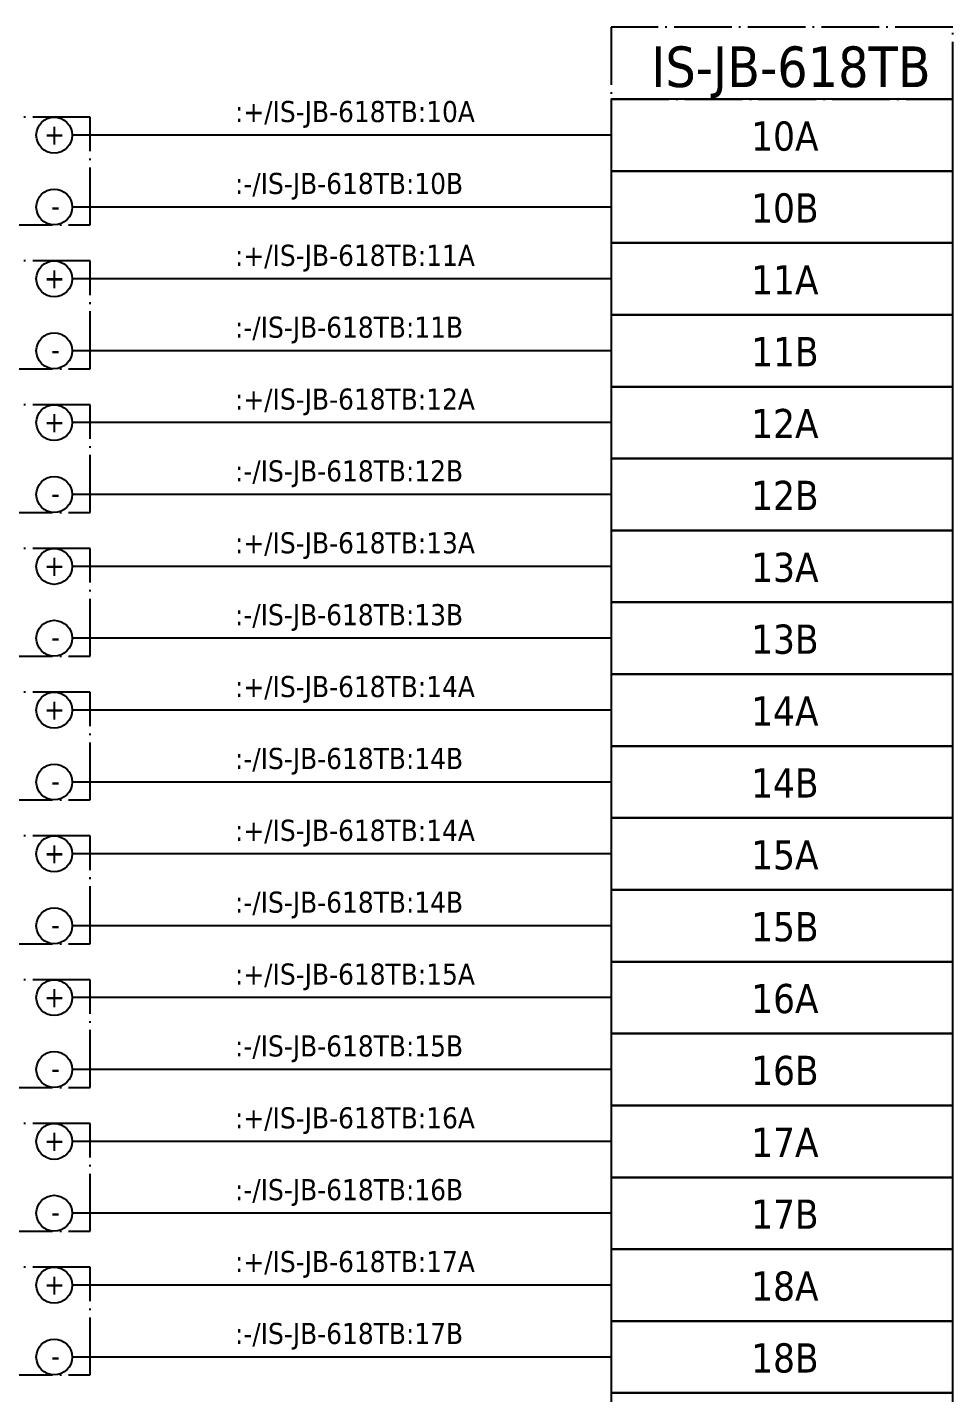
# Model space of a CAD drawing. Header units: millimetres. Extents: x 0 to 1792788, y -13 to 262234.
# Drawn here: x 35.5 to 87, y 81 to 157 of the extents above; entities that cross this region are included whole.
import ezdxf
from ezdxf.enums import TextEntityAlignment as Align

# ---------------------------------------------------------------- set-up
doc = ezdxf.new("R2010")
doc.units = ezdxf.units.MM
doc.linetypes.add('EPL_DASHDOT', pattern=[1, 0.8, -0.1, 0, -0.1])
for name, color, linetype, lineweight in [('EPLAN108', 5, 'Continuous', 35), ('EPLAN300', 5, 'Continuous', 25), ('EPLAN302', 5, 'Continuous', 25), ('EPLAN307', 134, 'EPL_DASHDOT', 25), ('EPLAN311', 7, 'Continuous', 25), ('EPLAN400', 5, 'Continuous', 35), ('EPLAN405', 7, 'Continuous', 25), ('EPLAN421', 5, 'Continuous', 35), ('EPLAN433', 251, 'Continuous', 35), ('EPLAN500', 7, 'Continuous', 35), ('EPLAN501', 7, 'Continuous', 35), ('EPLAN502', 7, 'Continuous', 35), ('EPLAN503', 7, 'Continuous', 35), ('EPLAN504', 7, 'Continuous', 35)]:
    doc.layers.add(name, color=color, linetype=linetype, lineweight=lineweight)
doc.styles.add('Tahoma', font='')
doc.styles.get('Tahoma').set_extended_font_data('Tahoma')

# ---------------------------------------------------------------- blocks, each defined once
blk = doc.blocks.new('EPLSYM_LibrarySPECIAL_en_US_Symbol427_Variant5_Placement1_82')
at = {"layer": 'EPLAN421', "color": 5, "style": 'Tahoma'}
for tag, p in [('17_20029[1]', (-0.9525, 3.335)), ('17_20029[2]', (20.0025, 3.335))]:
    blk.add_attdef(tag, text='', height=1.1739, dxfattribs=at).set_placement(p, align=Align.BOTTOM_RIGHT)
at = {"layer": 'EPLAN433', "color": 251, "style": 'Tahoma'}
blk.add_attdef('17_20406_1', text='', height=1.6254, dxfattribs=at).set_placement((0.9525, 1.5875), align=Align.BOTTOM_RIGHT)
blk.add_attdef('17_20406', text='', height=1.6254, dxfattribs=at).set_placement((0.9525, 1.5875), align=Align.BOTTOM_LEFT)
blk = doc.blocks.new('EPLSYM_LibrarySPECIAL_en_US_Symbol427_Variant5_Placement1_83')
at = {"layer": 'EPLAN421', "color": 5, "style": 'Tahoma'}
for tag, p in [('17_20029[1]', (-0.9525, 3.335)), ('17_20029[2]', (20.0025, 3.335))]:
    blk.add_attdef(tag, text='', height=1.1739, dxfattribs=at).set_placement(p, align=Align.BOTTOM_RIGHT)
at = {"layer": 'EPLAN433', "color": 251, "style": 'Tahoma'}
blk.add_attdef('17_20406_1', text='', height=1.6254, dxfattribs=at).set_placement((0.9525, 1.5875), align=Align.BOTTOM_RIGHT)
blk.add_attdef('17_20406', text='', height=1.6254, dxfattribs=at).set_placement((0.9525, 1.5875), align=Align.BOTTOM_LEFT)
blk = doc.blocks.new('EPLSYM_LibrarySPECIAL_en_US_Symbol427_Variant5_Placement1_84')
at = {"layer": 'EPLAN421', "color": 5, "style": 'Tahoma'}
for tag, p in [('17_20029[1]', (-0.9525, 3.335)), ('17_20029[2]', (20.0025, 3.335))]:
    blk.add_attdef(tag, text='', height=1.1739, dxfattribs=at).set_placement(p, align=Align.BOTTOM_RIGHT)
at = {"layer": 'EPLAN433', "color": 251, "style": 'Tahoma'}
blk.add_attdef('17_20406_1', text='', height=1.6254, dxfattribs=at).set_placement((0.9525, 1.5875), align=Align.BOTTOM_RIGHT)
blk.add_attdef('17_20406', text='', height=1.6254, dxfattribs=at).set_placement((0.9525, 1.5875), align=Align.BOTTOM_LEFT)
blk = doc.blocks.new('EPLSYM_LibrarySPECIAL_en_US_Symbol427_Variant5_Placement1_85')
at = {"layer": 'EPLAN421', "color": 5, "style": 'Tahoma'}
for tag, p in [('17_20029[1]', (-0.9525, 3.335)), ('17_20029[2]', (20.0025, 3.335))]:
    blk.add_attdef(tag, text='', height=1.1739, dxfattribs=at).set_placement(p, align=Align.BOTTOM_RIGHT)
at = {"layer": 'EPLAN433', "color": 251, "style": 'Tahoma'}
blk.add_attdef('17_20406_1', text='', height=1.6254, dxfattribs=at).set_placement((0.9525, 1.5875), align=Align.BOTTOM_RIGHT)
blk.add_attdef('17_20406', text='', height=1.6254, dxfattribs=at).set_placement((0.9525, 1.5875), align=Align.BOTTOM_LEFT)
blk = doc.blocks.new('EPLSYM_LibrarySPECIAL_en_US_Symbol427_Variant5_Placement1_86')
at = {"layer": 'EPLAN421', "color": 5, "style": 'Tahoma'}
for tag, p in [('17_20029[1]', (-0.9525, 3.335)), ('17_20029[2]', (20.0025, 3.335))]:
    blk.add_attdef(tag, text='', height=1.1739, dxfattribs=at).set_placement(p, align=Align.BOTTOM_RIGHT)
at = {"layer": 'EPLAN433', "color": 251, "style": 'Tahoma'}
blk.add_attdef('17_20406_1', text='', height=1.6254, dxfattribs=at).set_placement((0.9525, 1.5875), align=Align.BOTTOM_RIGHT)
blk.add_attdef('17_20406', text='', height=1.6254, dxfattribs=at).set_placement((0.9525, 1.5875), align=Align.BOTTOM_LEFT)
blk = doc.blocks.new('EPLSYM_LibrarySPECIAL_en_US_Symbol427_Variant5_Placement1_87')
at = {"layer": 'EPLAN421', "color": 5, "style": 'Tahoma'}
for tag, p in [('17_20029[1]', (-0.9525, 3.335)), ('17_20029[2]', (20.0025, 3.335))]:
    blk.add_attdef(tag, text='', height=1.1739, dxfattribs=at).set_placement(p, align=Align.BOTTOM_RIGHT)
at = {"layer": 'EPLAN433', "color": 251, "style": 'Tahoma'}
blk.add_attdef('17_20406_1', text='', height=1.6254, dxfattribs=at).set_placement((0.9525, 1.5875), align=Align.BOTTOM_RIGHT)
blk.add_attdef('17_20406', text='', height=1.6254, dxfattribs=at).set_placement((0.9525, 1.5875), align=Align.BOTTOM_LEFT)
blk = doc.blocks.new('EPLSYM_LibrarySPECIAL_en_US_Symbol427_Variant5_Placement1_88')
at = {"layer": 'EPLAN421', "color": 5, "style": 'Tahoma'}
for tag, p in [('17_20029[1]', (-0.9525, 3.335)), ('17_20029[2]', (20.0025, 3.335))]:
    blk.add_attdef(tag, text='', height=1.1739, dxfattribs=at).set_placement(p, align=Align.BOTTOM_RIGHT)
at = {"layer": 'EPLAN433', "color": 251, "style": 'Tahoma'}
blk.add_attdef('17_20406_1', text='', height=1.6254, dxfattribs=at).set_placement((0.9525, 1.5875), align=Align.BOTTOM_RIGHT)
blk.add_attdef('17_20406', text='', height=1.6254, dxfattribs=at).set_placement((0.9525, 1.5875), align=Align.BOTTOM_LEFT)
blk = doc.blocks.new('EPLSYM_LibrarySPECIAL_en_US_Symbol427_Variant5_Placement1_89')
at = {"layer": 'EPLAN421', "color": 5, "style": 'Tahoma'}
for tag, p in [('17_20029[1]', (-0.9525, 3.335)), ('17_20029[2]', (20.0025, 3.335))]:
    blk.add_attdef(tag, text='', height=1.1739, dxfattribs=at).set_placement(p, align=Align.BOTTOM_RIGHT)
at = {"layer": 'EPLAN433', "color": 251, "style": 'Tahoma'}
blk.add_attdef('17_20406_1', text='', height=1.6254, dxfattribs=at).set_placement((0.9525, 1.5875), align=Align.BOTTOM_RIGHT)
blk.add_attdef('17_20406', text='', height=1.6254, dxfattribs=at).set_placement((0.9525, 1.5875), align=Align.BOTTOM_LEFT)
blk = doc.blocks.new('EPLSYM_LibrarySPECIAL_en_US_Symbol427_Variant5_Placement1_90')
at = {"layer": 'EPLAN421', "color": 5, "style": 'Tahoma'}
for tag, p in [('17_20029[1]', (-0.9525, 3.335)), ('17_20029[2]', (20.0025, 3.335))]:
    blk.add_attdef(tag, text='', height=1.1739, dxfattribs=at).set_placement(p, align=Align.BOTTOM_RIGHT)
at = {"layer": 'EPLAN433', "color": 251, "style": 'Tahoma'}
blk.add_attdef('17_20406_1', text='', height=1.6254, dxfattribs=at).set_placement((0.9525, 1.5875), align=Align.BOTTOM_RIGHT)
blk.add_attdef('17_20406', text='', height=1.6254, dxfattribs=at).set_placement((0.9525, 1.5875), align=Align.BOTTOM_LEFT)
blk = doc.blocks.new('EPLSYM_LibrarySPECIAL_en_US_Symbol427_Variant5_Placement1_91')
at = {"layer": 'EPLAN421', "color": 5, "style": 'Tahoma'}
for tag, p in [('17_20029[1]', (-0.9525, 3.335)), ('17_20029[2]', (20.0025, 3.335))]:
    blk.add_attdef(tag, text='', height=1.1739, dxfattribs=at).set_placement(p, align=Align.BOTTOM_RIGHT)
at = {"layer": 'EPLAN433', "color": 251, "style": 'Tahoma'}
blk.add_attdef('17_20406_1', text='', height=1.6254, dxfattribs=at).set_placement((0.9525, 1.5875), align=Align.BOTTOM_RIGHT)
blk.add_attdef('17_20406', text='', height=1.6254, dxfattribs=at).set_placement((0.9525, 1.5875), align=Align.BOTTOM_LEFT)
blk = doc.blocks.new('EPLSYM_LibrarySPECIAL_en_US_Symbol427_Variant5_Placement1_92')
at = {"layer": 'EPLAN421', "color": 5, "style": 'Tahoma'}
for tag, p in [('17_20029[1]', (-0.9525, 3.335)), ('17_20029[2]', (20.0025, 3.335))]:
    blk.add_attdef(tag, text='', height=1.1739, dxfattribs=at).set_placement(p, align=Align.BOTTOM_RIGHT)
at = {"layer": 'EPLAN433', "color": 251, "style": 'Tahoma'}
blk.add_attdef('17_20406_1', text='', height=1.6254, dxfattribs=at).set_placement((0.9525, 1.5875), align=Align.BOTTOM_RIGHT)
blk.add_attdef('17_20406', text='', height=1.6254, dxfattribs=at).set_placement((0.9525, 1.5875), align=Align.BOTTOM_LEFT)
blk = doc.blocks.new('EPLSYM_LibrarySPECIAL_en_US_Symbol427_Variant5_Placement1_93')
at = {"layer": 'EPLAN421', "color": 5, "style": 'Tahoma'}
for tag, p in [('17_20029[1]', (-0.9525, 3.335)), ('17_20029[2]', (20.0025, 3.335))]:
    blk.add_attdef(tag, text='', height=1.1739, dxfattribs=at).set_placement(p, align=Align.BOTTOM_RIGHT)
at = {"layer": 'EPLAN433', "color": 251, "style": 'Tahoma'}
blk.add_attdef('17_20406_1', text='', height=1.6254, dxfattribs=at).set_placement((0.9525, 1.5875), align=Align.BOTTOM_RIGHT)
blk.add_attdef('17_20406', text='', height=1.6254, dxfattribs=at).set_placement((0.9525, 1.5875), align=Align.BOTTOM_LEFT)
blk = doc.blocks.new('EPLSYM_LibrarySPECIAL_en_US_Symbol427_Variant5_Placement1_94')
at = {"layer": 'EPLAN421', "color": 5, "style": 'Tahoma'}
for tag, p in [('17_20029[1]', (-0.9525, 3.335)), ('17_20029[2]', (20.0025, 3.335))]:
    blk.add_attdef(tag, text='', height=1.1739, dxfattribs=at).set_placement(p, align=Align.BOTTOM_RIGHT)
at = {"layer": 'EPLAN433', "color": 251, "style": 'Tahoma'}
blk.add_attdef('17_20406_1', text='', height=1.6254, dxfattribs=at).set_placement((0.9525, 1.5875), align=Align.BOTTOM_RIGHT)
blk.add_attdef('17_20406', text='', height=1.6254, dxfattribs=at).set_placement((0.9525, 1.5875), align=Align.BOTTOM_LEFT)
blk = doc.blocks.new('EPLSYM_LibrarySPECIAL_en_US_Symbol427_Variant5_Placement1_95')
at = {"layer": 'EPLAN421', "color": 5, "style": 'Tahoma'}
for tag, p in [('17_20029[1]', (-0.9525, 3.335)), ('17_20029[2]', (20.0025, 3.335))]:
    blk.add_attdef(tag, text='', height=1.1739, dxfattribs=at).set_placement(p, align=Align.BOTTOM_RIGHT)
at = {"layer": 'EPLAN433', "color": 251, "style": 'Tahoma'}
blk.add_attdef('17_20406_1', text='', height=1.6254, dxfattribs=at).set_placement((0.9525, 1.5875), align=Align.BOTTOM_RIGHT)
blk.add_attdef('17_20406', text='', height=1.6254, dxfattribs=at).set_placement((0.9525, 1.5875), align=Align.BOTTOM_LEFT)
blk = doc.blocks.new('EPLSYM_LibrarySPECIAL_en_US_Symbol427_Variant5_Placement1_96')
at = {"layer": 'EPLAN421', "color": 5, "style": 'Tahoma'}
for tag, p in [('17_20029[1]', (-0.9525, 3.335)), ('17_20029[2]', (20.0025, 3.335))]:
    blk.add_attdef(tag, text='', height=1.1739, dxfattribs=at).set_placement(p, align=Align.BOTTOM_RIGHT)
at = {"layer": 'EPLAN433', "color": 251, "style": 'Tahoma'}
blk.add_attdef('17_20406_1', text='', height=1.6254, dxfattribs=at).set_placement((0.9525, 1.5875), align=Align.BOTTOM_RIGHT)
blk.add_attdef('17_20406', text='', height=1.6254, dxfattribs=at).set_placement((0.9525, 1.5875), align=Align.BOTTOM_LEFT)
blk = doc.blocks.new('EPLSYM_LibrarySPECIAL_en_US_Symbol427_Variant5_Placement1_97')
at = {"layer": 'EPLAN421', "color": 5, "style": 'Tahoma'}
for tag, p in [('17_20029[1]', (-0.9525, 3.335)), ('17_20029[2]', (20.0025, 3.335))]:
    blk.add_attdef(tag, text='', height=1.1739, dxfattribs=at).set_placement(p, align=Align.BOTTOM_RIGHT)
at = {"layer": 'EPLAN433', "color": 251, "style": 'Tahoma'}
blk.add_attdef('17_20406_1', text='', height=1.6254, dxfattribs=at).set_placement((0.9525, 1.5875), align=Align.BOTTOM_RIGHT)
blk.add_attdef('17_20406', text='', height=1.6254, dxfattribs=at).set_placement((0.9525, 1.5875), align=Align.BOTTOM_LEFT)
blk = doc.blocks.new('EPLSYM_LibrarySPECIAL_en_US_Symbol427_Variant5_Placement1_98')
at = {"layer": 'EPLAN421', "color": 5, "style": 'Tahoma'}
for tag, p in [('17_20029[1]', (-0.9525, 3.335)), ('17_20029[2]', (20.0025, 3.335))]:
    blk.add_attdef(tag, text='', height=1.1739, dxfattribs=at).set_placement(p, align=Align.BOTTOM_RIGHT)
at = {"layer": 'EPLAN433', "color": 251, "style": 'Tahoma'}
blk.add_attdef('17_20406_1', text='', height=1.6254, dxfattribs=at).set_placement((0.9525, 1.5875), align=Align.BOTTOM_RIGHT)
blk.add_attdef('17_20406', text='', height=1.6254, dxfattribs=at).set_placement((0.9525, 1.5875), align=Align.BOTTOM_LEFT)
blk = doc.blocks.new('EPLSYM_LibrarySPECIAL_en_US_Symbol427_Variant5_Placement1_99')
at = {"layer": 'EPLAN421', "color": 5, "style": 'Tahoma'}
for tag, p in [('17_20029[1]', (-0.9525, 3.335)), ('17_20029[2]', (20.0025, 3.335))]:
    blk.add_attdef(tag, text='', height=1.1739, dxfattribs=at).set_placement(p, align=Align.BOTTOM_RIGHT)
at = {"layer": 'EPLAN433', "color": 251, "style": 'Tahoma'}
blk.add_attdef('17_20406_1', text='', height=1.6254, dxfattribs=at).set_placement((0.9525, 1.5875), align=Align.BOTTOM_RIGHT)
blk.add_attdef('17_20406', text='', height=1.6254, dxfattribs=at).set_placement((0.9525, 1.5875), align=Align.BOTTOM_LEFT)
blk = doc.blocks.new('EPLSYM_LibrarySPECIAL_Symbol17_Variant3_Placement1')
at = {"layer": 'EPLAN302', "lineweight": 25, "ltscale": 4}
blk.add_line((4, 0), (1, 0), dxfattribs=at)
blk.add_circle((0, 0), 1, dxfattribs=at)
at = {"layer": 'EPLAN421', "color": 5, "style": 'Tahoma'}
blk.add_attdef('17_20039', text='', height=1.174, dxfattribs=at).set_placement((3, 1), align=Align.BOTTOM_RIGHT)
blk = doc.blocks.new('EPLSYM_LibrarySPECIAL_Symbol2_Variant0_Placement1_9')
at = {"layer": 'EPLAN307', "lineweight": 25, "ltscale": 4}
blk.add_lwpolyline([(0, -6), (34, -6), (34, 0), (0, 0)], close=True, dxfattribs=at)
at = {"layer": 'EPLAN400', "color": 5, "style": 'Tahoma'}
blk.add_attdef('88_20010', text='', height=2.2575, dxfattribs=at).set_placement((-1.5, -0.9515), align=Align.TOP_RIGHT)
at = {"layer": 'EPLAN500', "color": 7, "style": 'Tahoma'}
blk.add_attdef('88_20027', text='', height=1.6254, dxfattribs=at).set_placement((-1.5, -4.57508), align=Align.TOP_RIGHT)
at = {"layer": 'EPLAN501', "color": 7, "style": 'Tahoma'}
blk.add_attdef('88_20011', text='', height=1.6254, dxfattribs=at).set_placement((-1.5, -9.97508), align=Align.TOP_RIGHT)
at = {"layer": 'EPLAN502', "color": 7, "style": 'Tahoma'}
blk.add_attdef('88_20025', text='', height=1.6254, dxfattribs=at).set_placement((-1.5, -12.67508), align=Align.TOP_RIGHT)
at = {"layer": 'EPLAN503', "color": 7, "style": 'Tahoma'}
blk.add_attdef('88_20024', text='', height=1.6254, dxfattribs=at).set_placement((-1.5, -15.37508), align=Align.TOP_RIGHT)
at = {"layer": 'EPLAN504', "color": 7, "style": 'Tahoma'}
blk.add_attdef('88_20901[1]', text='', height=1.6254, dxfattribs=at).set_placement((-1.5, -7.27508), align=Align.TOP_RIGHT)
blk = doc.blocks.new('EPLSYM_LibrarySPECIAL_Symbol2_Variant0_Placement1_10')
at = {"layer": 'EPLAN307', "lineweight": 25, "ltscale": 4}
blk.add_lwpolyline([(0, -6), (34, -6), (34, 0), (0, 0)], close=True, dxfattribs=at)
at = {"layer": 'EPLAN400', "color": 5, "style": 'Tahoma'}
blk.add_attdef('88_20010', text='', height=2.2575, dxfattribs=at).set_placement((-1.5, -0.9515), align=Align.TOP_RIGHT)
at = {"layer": 'EPLAN500', "color": 7, "style": 'Tahoma'}
blk.add_attdef('88_20027', text='', height=1.6254, dxfattribs=at).set_placement((-1.5, -4.57508), align=Align.TOP_RIGHT)
at = {"layer": 'EPLAN501', "color": 7, "style": 'Tahoma'}
blk.add_attdef('88_20011', text='', height=1.6254, dxfattribs=at).set_placement((-1.5, -9.97508), align=Align.TOP_RIGHT)
at = {"layer": 'EPLAN502', "color": 7, "style": 'Tahoma'}
blk.add_attdef('88_20025', text='', height=1.6254, dxfattribs=at).set_placement((-1.5, -12.67508), align=Align.TOP_RIGHT)
at = {"layer": 'EPLAN503', "color": 7, "style": 'Tahoma'}
blk.add_attdef('88_20024', text='', height=1.6254, dxfattribs=at).set_placement((-1.5, -15.37508), align=Align.TOP_RIGHT)
at = {"layer": 'EPLAN504', "color": 7, "style": 'Tahoma'}
blk.add_attdef('88_20901[1]', text='', height=1.6254, dxfattribs=at).set_placement((-1.5, -7.27508), align=Align.TOP_RIGHT)
blk = doc.blocks.new('EPLSYM_LibrarySPECIAL_Symbol2_Variant0_Placement1_11')
at = {"layer": 'EPLAN307', "lineweight": 25, "ltscale": 4}
blk.add_lwpolyline([(0, -6), (34, -6), (34, 0), (0, 0)], close=True, dxfattribs=at)
at = {"layer": 'EPLAN400', "color": 5, "style": 'Tahoma'}
blk.add_attdef('88_20010', text='', height=2.2575, dxfattribs=at).set_placement((-1.5, -0.9515), align=Align.TOP_RIGHT)
at = {"layer": 'EPLAN500', "color": 7, "style": 'Tahoma'}
blk.add_attdef('88_20027', text='', height=1.6254, dxfattribs=at).set_placement((-1.5, -4.57508), align=Align.TOP_RIGHT)
at = {"layer": 'EPLAN501', "color": 7, "style": 'Tahoma'}
blk.add_attdef('88_20011', text='', height=1.6254, dxfattribs=at).set_placement((-1.5, -9.97508), align=Align.TOP_RIGHT)
at = {"layer": 'EPLAN502', "color": 7, "style": 'Tahoma'}
blk.add_attdef('88_20025', text='', height=1.6254, dxfattribs=at).set_placement((-1.5, -12.67508), align=Align.TOP_RIGHT)
at = {"layer": 'EPLAN503', "color": 7, "style": 'Tahoma'}
blk.add_attdef('88_20024', text='', height=1.6254, dxfattribs=at).set_placement((-1.5, -15.37508), align=Align.TOP_RIGHT)
at = {"layer": 'EPLAN504', "color": 7, "style": 'Tahoma'}
blk.add_attdef('88_20901[1]', text='', height=1.6254, dxfattribs=at).set_placement((-1.5, -7.27508), align=Align.TOP_RIGHT)
blk = doc.blocks.new('EPLSYM_LibrarySPECIAL_Symbol2_Variant0_Placement1_12')
at = {"layer": 'EPLAN307', "lineweight": 25, "ltscale": 4}
blk.add_lwpolyline([(0, -6), (34, -6), (34, 0), (0, 0)], close=True, dxfattribs=at)
at = {"layer": 'EPLAN400', "color": 5, "style": 'Tahoma'}
blk.add_attdef('88_20010', text='', height=2.2575, dxfattribs=at).set_placement((-1.5, -0.9515), align=Align.TOP_RIGHT)
at = {"layer": 'EPLAN500', "color": 7, "style": 'Tahoma'}
blk.add_attdef('88_20027', text='', height=1.6254, dxfattribs=at).set_placement((-1.5, -4.57508), align=Align.TOP_RIGHT)
at = {"layer": 'EPLAN501', "color": 7, "style": 'Tahoma'}
blk.add_attdef('88_20011', text='', height=1.6254, dxfattribs=at).set_placement((-1.5, -9.97508), align=Align.TOP_RIGHT)
at = {"layer": 'EPLAN502', "color": 7, "style": 'Tahoma'}
blk.add_attdef('88_20025', text='', height=1.6254, dxfattribs=at).set_placement((-1.5, -12.67508), align=Align.TOP_RIGHT)
at = {"layer": 'EPLAN503', "color": 7, "style": 'Tahoma'}
blk.add_attdef('88_20024', text='', height=1.6254, dxfattribs=at).set_placement((-1.5, -15.37508), align=Align.TOP_RIGHT)
at = {"layer": 'EPLAN504', "color": 7, "style": 'Tahoma'}
blk.add_attdef('88_20901[1]', text='', height=1.6254, dxfattribs=at).set_placement((-1.5, -7.27508), align=Align.TOP_RIGHT)
blk = doc.blocks.new('EPLSYM_LibrarySPECIAL_Symbol2_Variant0_Placement1_13')
at = {"layer": 'EPLAN307', "lineweight": 25, "ltscale": 4}
blk.add_lwpolyline([(0, -6), (34, -6), (34, 0), (0, 0)], close=True, dxfattribs=at)
at = {"layer": 'EPLAN400', "color": 5, "style": 'Tahoma'}
blk.add_attdef('88_20010', text='', height=2.2575, dxfattribs=at).set_placement((-1.5, -0.9515), align=Align.TOP_RIGHT)
at = {"layer": 'EPLAN500', "color": 7, "style": 'Tahoma'}
blk.add_attdef('88_20027', text='', height=1.6254, dxfattribs=at).set_placement((-1.5, -4.57508), align=Align.TOP_RIGHT)
at = {"layer": 'EPLAN501', "color": 7, "style": 'Tahoma'}
blk.add_attdef('88_20011', text='', height=1.6254, dxfattribs=at).set_placement((-1.5, -9.97508), align=Align.TOP_RIGHT)
at = {"layer": 'EPLAN502', "color": 7, "style": 'Tahoma'}
blk.add_attdef('88_20025', text='', height=1.6254, dxfattribs=at).set_placement((-1.5, -12.67508), align=Align.TOP_RIGHT)
at = {"layer": 'EPLAN503', "color": 7, "style": 'Tahoma'}
blk.add_attdef('88_20024', text='', height=1.6254, dxfattribs=at).set_placement((-1.5, -15.37508), align=Align.TOP_RIGHT)
at = {"layer": 'EPLAN504', "color": 7, "style": 'Tahoma'}
blk.add_attdef('88_20901[1]', text='', height=1.6254, dxfattribs=at).set_placement((-1.5, -7.27508), align=Align.TOP_RIGHT)
blk = doc.blocks.new('EPLSYM_LibrarySPECIAL_Symbol2_Variant0_Placement1_14')
at = {"layer": 'EPLAN307', "lineweight": 25, "ltscale": 4}
blk.add_lwpolyline([(0, -6), (34, -6), (34, 0), (0, 0)], close=True, dxfattribs=at)
at = {"layer": 'EPLAN400', "color": 5, "style": 'Tahoma'}
blk.add_attdef('88_20010', text='', height=2.2575, dxfattribs=at).set_placement((-1.5, -0.9515), align=Align.TOP_RIGHT)
at = {"layer": 'EPLAN500', "color": 7, "style": 'Tahoma'}
blk.add_attdef('88_20027', text='', height=1.6254, dxfattribs=at).set_placement((-1.5, -4.57508), align=Align.TOP_RIGHT)
at = {"layer": 'EPLAN501', "color": 7, "style": 'Tahoma'}
blk.add_attdef('88_20011', text='', height=1.6254, dxfattribs=at).set_placement((-1.5, -9.97508), align=Align.TOP_RIGHT)
at = {"layer": 'EPLAN502', "color": 7, "style": 'Tahoma'}
blk.add_attdef('88_20025', text='', height=1.6254, dxfattribs=at).set_placement((-1.5, -12.67508), align=Align.TOP_RIGHT)
at = {"layer": 'EPLAN503', "color": 7, "style": 'Tahoma'}
blk.add_attdef('88_20024', text='', height=1.6254, dxfattribs=at).set_placement((-1.5, -15.37508), align=Align.TOP_RIGHT)
at = {"layer": 'EPLAN504', "color": 7, "style": 'Tahoma'}
blk.add_attdef('88_20901[1]', text='', height=1.6254, dxfattribs=at).set_placement((-1.5, -7.27508), align=Align.TOP_RIGHT)
blk = doc.blocks.new('EPLSYM_LibrarySPECIAL_Symbol2_Variant0_Placement1_15')
at = {"layer": 'EPLAN307', "lineweight": 25, "ltscale": 4}
blk.add_lwpolyline([(0, -6), (34, -6), (34, 0), (0, 0)], close=True, dxfattribs=at)
at = {"layer": 'EPLAN400', "color": 5, "style": 'Tahoma'}
blk.add_attdef('88_20010', text='', height=2.2575, dxfattribs=at).set_placement((-1.5, -0.9515), align=Align.TOP_RIGHT)
at = {"layer": 'EPLAN500', "color": 7, "style": 'Tahoma'}
blk.add_attdef('88_20027', text='', height=1.6254, dxfattribs=at).set_placement((-1.5, -4.57508), align=Align.TOP_RIGHT)
at = {"layer": 'EPLAN501', "color": 7, "style": 'Tahoma'}
blk.add_attdef('88_20011', text='', height=1.6254, dxfattribs=at).set_placement((-1.5, -9.97508), align=Align.TOP_RIGHT)
at = {"layer": 'EPLAN502', "color": 7, "style": 'Tahoma'}
blk.add_attdef('88_20025', text='', height=1.6254, dxfattribs=at).set_placement((-1.5, -12.67508), align=Align.TOP_RIGHT)
at = {"layer": 'EPLAN503', "color": 7, "style": 'Tahoma'}
blk.add_attdef('88_20024', text='', height=1.6254, dxfattribs=at).set_placement((-1.5, -15.37508), align=Align.TOP_RIGHT)
at = {"layer": 'EPLAN504', "color": 7, "style": 'Tahoma'}
blk.add_attdef('88_20901[1]', text='', height=1.6254, dxfattribs=at).set_placement((-1.5, -7.27508), align=Align.TOP_RIGHT)
blk = doc.blocks.new('EPLSYM_LibrarySPECIAL_Symbol2_Variant0_Placement1_16')
at = {"layer": 'EPLAN307', "lineweight": 25, "ltscale": 4}
blk.add_lwpolyline([(0, -6), (34, -6), (34, 0), (0, 0)], close=True, dxfattribs=at)
at = {"layer": 'EPLAN400', "color": 5, "style": 'Tahoma'}
blk.add_attdef('88_20010', text='', height=2.2575, dxfattribs=at).set_placement((-1.5, -0.9515), align=Align.TOP_RIGHT)
at = {"layer": 'EPLAN500', "color": 7, "style": 'Tahoma'}
blk.add_attdef('88_20027', text='', height=1.6254, dxfattribs=at).set_placement((-1.5, -4.57508), align=Align.TOP_RIGHT)
at = {"layer": 'EPLAN501', "color": 7, "style": 'Tahoma'}
blk.add_attdef('88_20011', text='', height=1.6254, dxfattribs=at).set_placement((-1.5, -9.97508), align=Align.TOP_RIGHT)
at = {"layer": 'EPLAN502', "color": 7, "style": 'Tahoma'}
blk.add_attdef('88_20025', text='', height=1.6254, dxfattribs=at).set_placement((-1.5, -12.67508), align=Align.TOP_RIGHT)
at = {"layer": 'EPLAN503', "color": 7, "style": 'Tahoma'}
blk.add_attdef('88_20024', text='', height=1.6254, dxfattribs=at).set_placement((-1.5, -15.37508), align=Align.TOP_RIGHT)
at = {"layer": 'EPLAN504', "color": 7, "style": 'Tahoma'}
blk.add_attdef('88_20901[1]', text='', height=1.6254, dxfattribs=at).set_placement((-1.5, -7.27508), align=Align.TOP_RIGHT)
blk = doc.blocks.new('EPLSYM_LibrarySPECIAL_Symbol308_Variant0_Placement0')
at = {"layer": 'EPLAN405', "color": 7, "style": 'Tahoma'}
for tag, p in [('17_31011', (1.5, 6.35)), ('17_31002', (1.5, 0.5))]:
    blk.add_attdef(tag, text='', height=1.174, dxfattribs=at).set_placement(p, align=Align.BOTTOM_LEFT)
for tag, p in [('17_31004', (1.5, 4.4)), ('17_31003', (1.5, 2.45))]:
    blk.add_attdef(tag, p, '', height=1.174, dxfattribs=at)
blk = doc.blocks.new('EPLSYM_LibrarySPECIAL_Symbol2_Variant0_Placement1_29')
at = {"layer": 'EPLAN307', "lineweight": 25, "ltscale": 4}
blk.add_lwpolyline([(0, -6), (34, -6), (34, 0), (0, 0)], close=True, dxfattribs=at)
at = {"layer": 'EPLAN400', "color": 5, "style": 'Tahoma'}
blk.add_attdef('88_20010', text='', height=2.2575, dxfattribs=at).set_placement((-1.5, -0.9515), align=Align.TOP_RIGHT)
at = {"layer": 'EPLAN500', "color": 7, "style": 'Tahoma'}
blk.add_attdef('88_20027', text='', height=1.6254, dxfattribs=at).set_placement((-1.5, -4.57508), align=Align.TOP_RIGHT)
at = {"layer": 'EPLAN501', "color": 7, "style": 'Tahoma'}
blk.add_attdef('88_20011', text='', height=1.6254, dxfattribs=at).set_placement((-1.5, -9.97508), align=Align.TOP_RIGHT)
at = {"layer": 'EPLAN502', "color": 7, "style": 'Tahoma'}
blk.add_attdef('88_20025', text='', height=1.6254, dxfattribs=at).set_placement((-1.5, -12.67508), align=Align.TOP_RIGHT)
at = {"layer": 'EPLAN503', "color": 7, "style": 'Tahoma'}
blk.add_attdef('88_20024', text='', height=1.6254, dxfattribs=at).set_placement((-1.5, -15.37508), align=Align.TOP_RIGHT)
at = {"layer": 'EPLAN504', "color": 7, "style": 'Tahoma'}
blk.add_attdef('88_20901[1]', text='', height=1.6254, dxfattribs=at).set_placement((-1.5, -7.27508), align=Align.TOP_RIGHT)

msp = doc.modelspace()

# ---------------------------------------------------------------- linework, layer by layer
at = {"layer": 'EPLAN300', "lineweight": 25, "ltscale": 4}
for points in [[(68, 149), (87, 149), (87, 153), (68, 153)], [(68, 145), (87, 145), (87, 149), (68, 149)], [(68, 141), (87, 141), (87, 145), (68, 145)], [(68, 137), (87, 137), (87, 141), (68, 141)], [(68, 133), (87, 133), (87, 137), (68, 137)], [(68, 129), (87, 129), (87, 133), (68, 133)], [(68, 125), (87, 125), (87, 129), (68, 129)], [(68, 121), (87, 121), (87, 125), (68, 125)], [(68, 117), (87, 117), (87, 121), (68, 121)], [(68, 113), (87, 113), (87, 117), (68, 117)], [(68, 109), (87, 109), (87, 113), (68, 113)], [(68, 105), (87, 105), (87, 109), (68, 109)], [(68, 101), (87, 101), (87, 105), (68, 105)], [(68, 97), (87, 97), (87, 101), (68, 101)], [(68, 93), (87, 93), (87, 97), (68, 97)], [(68, 89), (87, 89), (87, 93), (68, 93)], [(68, 85), (87, 85), (87, 89), (68, 89)], [(68, 81), (87, 81), (87, 85), (68, 85)], [(68, 77), (87, 77), (87, 81), (68, 81)]]:
    msp.add_lwpolyline(points, close=True, dxfattribs=at)
at = {"layer": 'EPLAN307', "lineweight": 25, "ltscale": 4}
msp.add_lwpolyline([(68, 153), (87, 153), (87, 157), (68, 157)], close=True, dxfattribs=at)
at = {"layer": 'EPLAN311', "ltscale": 4}
for p, q in [((68, 151), (39, 151)), ((68, 147), (39, 147)), ((68, 143), (39, 143)), ((68, 139), (39, 139)), ((68, 135), (39, 135)), ((68, 131), (39, 131)), ((68, 127), (39, 127)), ((68, 123), (39, 123)), ((68, 119), (39, 119)), ((68, 115), (39, 115)), ((68, 111), (39, 111)), ((68, 107), (39, 107)), ((68, 103), (39, 103)), ((68, 99), (39, 99)), ((68, 95), (39, 95)), ((68, 91), (39, 91)), ((68, 87), (39, 87)), ((68, 83), (39, 83))]:
    msp.add_line(p, q, dxfattribs=at)

# ---------------------------------------------------------------- block references
ref = msp.add_blockref('EPLSYM_LibrarySPECIAL_Symbol308_Variant0_Placement0', (47, 151))
ref.add_attrib('17_31011', ':+/IS-JB-618TB:10A', dxfattribs={"layer": 'EPLAN405', "color": 7, "height": 1.1739, "style": 'Tahoma'}).set_placement((47.055, 151.374), align=Align.BOTTOM_LEFT)
for name, p in [('EPLSYM_LibrarySPECIAL_Symbol2_Variant0_Placement1_9', (5, 152)), ('EPLSYM_LibrarySPECIAL_Symbol2_Variant0_Placement1_10', (5, 144)), ('EPLSYM_LibrarySPECIAL_Symbol2_Variant0_Placement1_11', (5, 136)), ('EPLSYM_LibrarySPECIAL_Symbol2_Variant0_Placement1_12', (5, 128)), ('EPLSYM_LibrarySPECIAL_Symbol2_Variant0_Placement1_29', (5, 120)), ('EPLSYM_LibrarySPECIAL_Symbol2_Variant0_Placement1_13', (5, 112)), ('EPLSYM_LibrarySPECIAL_Symbol2_Variant0_Placement1_14', (5, 104)), ('EPLSYM_LibrarySPECIAL_Symbol2_Variant0_Placement1_15', (5, 96)), ('EPLSYM_LibrarySPECIAL_Symbol2_Variant0_Placement1_16', (5, 88))]:
    msp.add_blockref(name, p)
ref = msp.add_blockref('EPLSYM_LibrarySPECIAL_Symbol17_Variant3_Placement1', (37, 151))
ref.add_attrib('17_20039', '+', dxfattribs={"layer": 'EPLAN421', "color": 5, "height": 1.174, "style": 'Tahoma'}).set_placement((37.591, 150.117), align=Align.BOTTOM_RIGHT)
ref = msp.add_blockref('EPLSYM_LibrarySPECIAL_en_US_Symbol427_Variant5_Placement1_82', (68, 151))
ref.add_attrib('17_20011', '10A', dxfattribs={"layer": 'EPLAN501', "color": 7, "height": 1.6254, "style": 'Tahoma'}).set_placement((77.661, 149.65), align=Align.BOTTOM_CENTER)
ref = msp.add_blockref('EPLSYM_LibrarySPECIAL_Symbol308_Variant0_Placement0', (47, 147))
ref.add_attrib('17_31011', ':-/IS-JB-618TB:10B', dxfattribs={"layer": 'EPLAN405', "color": 7, "height": 1.1739, "style": 'Tahoma'}).set_placement((47.055, 147.374), align=Align.BOTTOM_LEFT)
ref = msp.add_blockref('EPLSYM_LibrarySPECIAL_Symbol17_Variant3_Placement1', (37, 147))
ref.add_attrib('17_20039', '-', dxfattribs={"layer": 'EPLAN421', "color": 5, "height": 1.174, "style": 'Tahoma'}).set_placement((37.316, 146.132), align=Align.BOTTOM_RIGHT)
ref = msp.add_blockref('EPLSYM_LibrarySPECIAL_en_US_Symbol427_Variant5_Placement1_83', (68, 147))
ref.add_attrib('17_20011', '10B', dxfattribs={"layer": 'EPLAN501', "color": 7, "height": 1.6254, "style": 'Tahoma'}).set_placement((77.661, 145.65), align=Align.BOTTOM_CENTER)
ref = msp.add_blockref('EPLSYM_LibrarySPECIAL_Symbol308_Variant0_Placement0', (47, 143))
ref.add_attrib('17_31011', ':+/IS-JB-618TB:11A', dxfattribs={"layer": 'EPLAN405', "color": 7, "height": 1.1739, "style": 'Tahoma'}).set_placement((47.055, 143.374), align=Align.BOTTOM_LEFT)
ref = msp.add_blockref('EPLSYM_LibrarySPECIAL_Symbol17_Variant3_Placement1', (37, 143))
ref.add_attrib('17_20039', '+', dxfattribs={"layer": 'EPLAN421', "color": 5, "height": 1.174, "style": 'Tahoma'}).set_placement((37.591, 142.117), align=Align.BOTTOM_RIGHT)
ref = msp.add_blockref('EPLSYM_LibrarySPECIAL_en_US_Symbol427_Variant5_Placement1_84', (68, 143))
ref.add_attrib('17_20011', '11A', dxfattribs={"layer": 'EPLAN501', "color": 7, "height": 1.6254, "style": 'Tahoma'}).set_placement((77.661, 141.65), align=Align.BOTTOM_CENTER)
ref = msp.add_blockref('EPLSYM_LibrarySPECIAL_Symbol308_Variant0_Placement0', (47, 139))
ref.add_attrib('17_31011', ':-/IS-JB-618TB:11B', dxfattribs={"layer": 'EPLAN405', "color": 7, "height": 1.1739, "style": 'Tahoma'}).set_placement((47.055, 139.374), align=Align.BOTTOM_LEFT)
ref = msp.add_blockref('EPLSYM_LibrarySPECIAL_Symbol17_Variant3_Placement1', (37, 139))
ref.add_attrib('17_20039', '-', dxfattribs={"layer": 'EPLAN421', "color": 5, "height": 1.174, "style": 'Tahoma'}).set_placement((37.316, 138.132), align=Align.BOTTOM_RIGHT)
ref = msp.add_blockref('EPLSYM_LibrarySPECIAL_en_US_Symbol427_Variant5_Placement1_85', (68, 139))
ref.add_attrib('17_20011', '11B', dxfattribs={"layer": 'EPLAN501', "color": 7, "height": 1.6254, "style": 'Tahoma'}).set_placement((77.661, 137.65), align=Align.BOTTOM_CENTER)
ref = msp.add_blockref('EPLSYM_LibrarySPECIAL_Symbol308_Variant0_Placement0', (47, 135))
ref.add_attrib('17_31011', ':+/IS-JB-618TB:12A', dxfattribs={"layer": 'EPLAN405', "color": 7, "height": 1.1739, "style": 'Tahoma'}).set_placement((47.055, 135.374), align=Align.BOTTOM_LEFT)
ref = msp.add_blockref('EPLSYM_LibrarySPECIAL_Symbol17_Variant3_Placement1', (37, 135))
ref.add_attrib('17_20039', '+', dxfattribs={"layer": 'EPLAN421', "color": 5, "height": 1.174, "style": 'Tahoma'}).set_placement((37.591, 134.117), align=Align.BOTTOM_RIGHT)
ref = msp.add_blockref('EPLSYM_LibrarySPECIAL_en_US_Symbol427_Variant5_Placement1_86', (68, 135))
ref.add_attrib('17_20011', '12A', dxfattribs={"layer": 'EPLAN501', "color": 7, "height": 1.6254, "style": 'Tahoma'}).set_placement((77.661, 133.65), align=Align.BOTTOM_CENTER)
ref = msp.add_blockref('EPLSYM_LibrarySPECIAL_Symbol308_Variant0_Placement0', (47, 131))
ref.add_attrib('17_31011', ':-/IS-JB-618TB:12B', dxfattribs={"layer": 'EPLAN405', "color": 7, "height": 1.1739, "style": 'Tahoma'}).set_placement((47.055, 131.374), align=Align.BOTTOM_LEFT)
ref = msp.add_blockref('EPLSYM_LibrarySPECIAL_Symbol17_Variant3_Placement1', (37, 131))
ref.add_attrib('17_20039', '-', dxfattribs={"layer": 'EPLAN421', "color": 5, "height": 1.174, "style": 'Tahoma'}).set_placement((37.316, 130.132), align=Align.BOTTOM_RIGHT)
ref = msp.add_blockref('EPLSYM_LibrarySPECIAL_en_US_Symbol427_Variant5_Placement1_87', (68, 131))
ref.add_attrib('17_20011', '12B', dxfattribs={"layer": 'EPLAN501', "color": 7, "height": 1.6254, "style": 'Tahoma'}).set_placement((77.661, 129.65), align=Align.BOTTOM_CENTER)
ref = msp.add_blockref('EPLSYM_LibrarySPECIAL_Symbol308_Variant0_Placement0', (47, 127))
ref.add_attrib('17_31011', ':+/IS-JB-618TB:13A', dxfattribs={"layer": 'EPLAN405', "color": 7, "height": 1.1739, "style": 'Tahoma'}).set_placement((47.055, 127.374), align=Align.BOTTOM_LEFT)
ref = msp.add_blockref('EPLSYM_LibrarySPECIAL_Symbol17_Variant3_Placement1', (37, 127))
ref.add_attrib('17_20039', '+', dxfattribs={"layer": 'EPLAN421', "color": 5, "height": 1.174, "style": 'Tahoma'}).set_placement((37.591, 126.117), align=Align.BOTTOM_RIGHT)
ref = msp.add_blockref('EPLSYM_LibrarySPECIAL_en_US_Symbol427_Variant5_Placement1_88', (68, 127))
ref.add_attrib('17_20011', '13A', dxfattribs={"layer": 'EPLAN501', "color": 7, "height": 1.6254, "style": 'Tahoma'}).set_placement((77.661, 125.65), align=Align.BOTTOM_CENTER)
ref = msp.add_blockref('EPLSYM_LibrarySPECIAL_Symbol308_Variant0_Placement0', (47, 123))
ref.add_attrib('17_31011', ':-/IS-JB-618TB:13B', dxfattribs={"layer": 'EPLAN405', "color": 7, "height": 1.1739, "style": 'Tahoma'}).set_placement((47.055, 123.374), align=Align.BOTTOM_LEFT)
ref = msp.add_blockref('EPLSYM_LibrarySPECIAL_Symbol17_Variant3_Placement1', (37, 123))
ref.add_attrib('17_20039', '-', dxfattribs={"layer": 'EPLAN421', "color": 5, "height": 1.174, "style": 'Tahoma'}).set_placement((37.316, 122.132), align=Align.BOTTOM_RIGHT)
ref = msp.add_blockref('EPLSYM_LibrarySPECIAL_en_US_Symbol427_Variant5_Placement1_89', (68, 123))
ref.add_attrib('17_20011', '13B', dxfattribs={"layer": 'EPLAN501', "color": 7, "height": 1.6254, "style": 'Tahoma'}).set_placement((77.661, 121.65), align=Align.BOTTOM_CENTER)
ref = msp.add_blockref('EPLSYM_LibrarySPECIAL_Symbol308_Variant0_Placement0', (47, 119))
ref.add_attrib('17_31011', ':+/IS-JB-618TB:14A', dxfattribs={"layer": 'EPLAN405', "color": 7, "height": 1.1739, "style": 'Tahoma'}).set_placement((47.055, 119.374), align=Align.BOTTOM_LEFT)
ref = msp.add_blockref('EPLSYM_LibrarySPECIAL_Symbol17_Variant3_Placement1', (37, 119))
ref.add_attrib('17_20039', '+', dxfattribs={"layer": 'EPLAN421', "color": 5, "height": 1.174, "style": 'Tahoma'}).set_placement((37.591, 118.117), align=Align.BOTTOM_RIGHT)
ref = msp.add_blockref('EPLSYM_LibrarySPECIAL_en_US_Symbol427_Variant5_Placement1_90', (68, 119))
ref.add_attrib('17_20011', '14A', dxfattribs={"layer": 'EPLAN501', "color": 7, "height": 1.6254, "style": 'Tahoma'}).set_placement((77.661, 117.65), align=Align.BOTTOM_CENTER)
ref = msp.add_blockref('EPLSYM_LibrarySPECIAL_Symbol308_Variant0_Placement0', (47, 115))
ref.add_attrib('17_31011', ':-/IS-JB-618TB:14B', dxfattribs={"layer": 'EPLAN405', "color": 7, "height": 1.1739, "style": 'Tahoma'}).set_placement((47.055, 115.374), align=Align.BOTTOM_LEFT)
ref = msp.add_blockref('EPLSYM_LibrarySPECIAL_Symbol17_Variant3_Placement1', (37, 115))
ref.add_attrib('17_20039', '-', dxfattribs={"layer": 'EPLAN421', "color": 5, "height": 1.174, "style": 'Tahoma'}).set_placement((37.316, 114.132), align=Align.BOTTOM_RIGHT)
ref = msp.add_blockref('EPLSYM_LibrarySPECIAL_en_US_Symbol427_Variant5_Placement1_91', (68, 115))
ref.add_attrib('17_20011', '14B', dxfattribs={"layer": 'EPLAN501', "color": 7, "height": 1.6254, "style": 'Tahoma'}).set_placement((77.661, 113.65), align=Align.BOTTOM_CENTER)
ref = msp.add_blockref('EPLSYM_LibrarySPECIAL_Symbol308_Variant0_Placement0', (47, 111))
ref.add_attrib('17_31011', ':+/IS-JB-618TB:14A', dxfattribs={"layer": 'EPLAN405', "color": 7, "height": 1.1739, "style": 'Tahoma'}).set_placement((47.055, 111.374), align=Align.BOTTOM_LEFT)
ref = msp.add_blockref('EPLSYM_LibrarySPECIAL_Symbol17_Variant3_Placement1', (37, 111))
ref.add_attrib('17_20039', '+', dxfattribs={"layer": 'EPLAN421', "color": 5, "height": 1.174, "style": 'Tahoma'}).set_placement((37.591, 110.117), align=Align.BOTTOM_RIGHT)
ref = msp.add_blockref('EPLSYM_LibrarySPECIAL_en_US_Symbol427_Variant5_Placement1_92', (68, 111))
ref.add_attrib('17_20011', '15A', dxfattribs={"layer": 'EPLAN501', "color": 7, "height": 1.6254, "style": 'Tahoma'}).set_placement((77.661, 109.65), align=Align.BOTTOM_CENTER)
ref = msp.add_blockref('EPLSYM_LibrarySPECIAL_Symbol308_Variant0_Placement0', (47, 107))
ref.add_attrib('17_31011', ':-/IS-JB-618TB:14B', dxfattribs={"layer": 'EPLAN405', "color": 7, "height": 1.1739, "style": 'Tahoma'}).set_placement((47.055, 107.374), align=Align.BOTTOM_LEFT)
ref = msp.add_blockref('EPLSYM_LibrarySPECIAL_Symbol17_Variant3_Placement1', (37, 107))
ref.add_attrib('17_20039', '-', dxfattribs={"layer": 'EPLAN421', "color": 5, "height": 1.174, "style": 'Tahoma'}).set_placement((37.316, 106.132), align=Align.BOTTOM_RIGHT)
ref = msp.add_blockref('EPLSYM_LibrarySPECIAL_en_US_Symbol427_Variant5_Placement1_93', (68, 107))
ref.add_attrib('17_20011', '15B', dxfattribs={"layer": 'EPLAN501', "color": 7, "height": 1.6254, "style": 'Tahoma'}).set_placement((77.661, 105.65), align=Align.BOTTOM_CENTER)
ref = msp.add_blockref('EPLSYM_LibrarySPECIAL_Symbol308_Variant0_Placement0', (47, 103))
ref.add_attrib('17_31011', ':+/IS-JB-618TB:15A', dxfattribs={"layer": 'EPLAN405', "color": 7, "height": 1.1739, "style": 'Tahoma'}).set_placement((47.055, 103.374), align=Align.BOTTOM_LEFT)
ref = msp.add_blockref('EPLSYM_LibrarySPECIAL_Symbol17_Variant3_Placement1', (37, 103))
ref.add_attrib('17_20039', '+', dxfattribs={"layer": 'EPLAN421', "color": 5, "height": 1.174, "style": 'Tahoma'}).set_placement((37.591, 102.117), align=Align.BOTTOM_RIGHT)
ref = msp.add_blockref('EPLSYM_LibrarySPECIAL_en_US_Symbol427_Variant5_Placement1_94', (68, 103))
ref.add_attrib('17_20011', '16A', dxfattribs={"layer": 'EPLAN501', "color": 7, "height": 1.6254, "style": 'Tahoma'}).set_placement((77.661, 101.65), align=Align.BOTTOM_CENTER)
ref = msp.add_blockref('EPLSYM_LibrarySPECIAL_Symbol308_Variant0_Placement0', (47, 99))
ref.add_attrib('17_31011', ':-/IS-JB-618TB:15B', dxfattribs={"layer": 'EPLAN405', "color": 7, "height": 1.1739, "style": 'Tahoma'}).set_placement((47.055, 99.374), align=Align.BOTTOM_LEFT)
ref = msp.add_blockref('EPLSYM_LibrarySPECIAL_Symbol17_Variant3_Placement1', (37, 99))
ref.add_attrib('17_20039', '-', dxfattribs={"layer": 'EPLAN421', "color": 5, "height": 1.174, "style": 'Tahoma'}).set_placement((37.316, 98.132), align=Align.BOTTOM_RIGHT)
ref = msp.add_blockref('EPLSYM_LibrarySPECIAL_en_US_Symbol427_Variant5_Placement1_95', (68, 99))
ref.add_attrib('17_20011', '16B', dxfattribs={"layer": 'EPLAN501', "color": 7, "height": 1.6254, "style": 'Tahoma'}).set_placement((77.661, 97.65), align=Align.BOTTOM_CENTER)
ref = msp.add_blockref('EPLSYM_LibrarySPECIAL_Symbol308_Variant0_Placement0', (47, 95))
ref.add_attrib('17_31011', ':+/IS-JB-618TB:16A', dxfattribs={"layer": 'EPLAN405', "color": 7, "height": 1.1739, "style": 'Tahoma'}).set_placement((47.055, 95.374), align=Align.BOTTOM_LEFT)
ref = msp.add_blockref('EPLSYM_LibrarySPECIAL_Symbol17_Variant3_Placement1', (37, 95))
ref.add_attrib('17_20039', '+', dxfattribs={"layer": 'EPLAN421', "color": 5, "height": 1.174, "style": 'Tahoma'}).set_placement((37.591, 94.117), align=Align.BOTTOM_RIGHT)
ref = msp.add_blockref('EPLSYM_LibrarySPECIAL_en_US_Symbol427_Variant5_Placement1_96', (68, 95))
ref.add_attrib('17_20011', '17A', dxfattribs={"layer": 'EPLAN501', "color": 7, "height": 1.6254, "style": 'Tahoma'}).set_placement((77.661, 93.65), align=Align.BOTTOM_CENTER)
ref = msp.add_blockref('EPLSYM_LibrarySPECIAL_Symbol308_Variant0_Placement0', (47, 91))
ref.add_attrib('17_31011', ':-/IS-JB-618TB:16B', dxfattribs={"layer": 'EPLAN405', "color": 7, "height": 1.1739, "style": 'Tahoma'}).set_placement((47.055, 91.374), align=Align.BOTTOM_LEFT)
ref = msp.add_blockref('EPLSYM_LibrarySPECIAL_Symbol17_Variant3_Placement1', (37, 91))
ref.add_attrib('17_20039', '-', dxfattribs={"layer": 'EPLAN421', "color": 5, "height": 1.174, "style": 'Tahoma'}).set_placement((37.316, 90.132), align=Align.BOTTOM_RIGHT)
ref = msp.add_blockref('EPLSYM_LibrarySPECIAL_en_US_Symbol427_Variant5_Placement1_97', (68, 91))
ref.add_attrib('17_20011', '17B', dxfattribs={"layer": 'EPLAN501', "color": 7, "height": 1.6254, "style": 'Tahoma'}).set_placement((77.661, 89.65), align=Align.BOTTOM_CENTER)
ref = msp.add_blockref('EPLSYM_LibrarySPECIAL_Symbol308_Variant0_Placement0', (47, 87))
ref.add_attrib('17_31011', ':+/IS-JB-618TB:17A', dxfattribs={"layer": 'EPLAN405', "color": 7, "height": 1.1739, "style": 'Tahoma'}).set_placement((47.055, 87.374), align=Align.BOTTOM_LEFT)
ref = msp.add_blockref('EPLSYM_LibrarySPECIAL_Symbol17_Variant3_Placement1', (37, 87))
ref.add_attrib('17_20039', '+', dxfattribs={"layer": 'EPLAN421', "color": 5, "height": 1.174, "style": 'Tahoma'}).set_placement((37.591, 86.117), align=Align.BOTTOM_RIGHT)
ref = msp.add_blockref('EPLSYM_LibrarySPECIAL_en_US_Symbol427_Variant5_Placement1_98', (68, 87))
ref.add_attrib('17_20011', '18A', dxfattribs={"layer": 'EPLAN501', "color": 7, "height": 1.6254, "style": 'Tahoma'}).set_placement((77.661, 85.65), align=Align.BOTTOM_CENTER)
ref = msp.add_blockref('EPLSYM_LibrarySPECIAL_Symbol308_Variant0_Placement0', (47, 83))
ref.add_attrib('17_31011', ':-/IS-JB-618TB:17B', dxfattribs={"layer": 'EPLAN405', "color": 7, "height": 1.1739, "style": 'Tahoma'}).set_placement((47.055, 83.374), align=Align.BOTTOM_LEFT)
ref = msp.add_blockref('EPLSYM_LibrarySPECIAL_Symbol17_Variant3_Placement1', (37, 83))
ref.add_attrib('17_20039', '-', dxfattribs={"layer": 'EPLAN421', "color": 5, "height": 1.174, "style": 'Tahoma'}).set_placement((37.316, 82.132), align=Align.BOTTOM_RIGHT)
ref = msp.add_blockref('EPLSYM_LibrarySPECIAL_en_US_Symbol427_Variant5_Placement1_99', (68, 83))
ref.add_attrib('17_20011', '18B', dxfattribs={"layer": 'EPLAN501', "color": 7, "height": 1.6254, "style": 'Tahoma'}).set_placement((77.661, 81.65), align=Align.BOTTOM_CENTER)

# ---------------------------------------------------------------- texts
at = {"layer": 'EPLAN108', "color": 5, "style": 'Tahoma'}
msp.add_text('IS-JB-618TB', height=2.2575, dxfattribs=at).set_placement((78, 153), align=Align.BOTTOM_CENTER)

doc.saveas('drawing.dxf')
